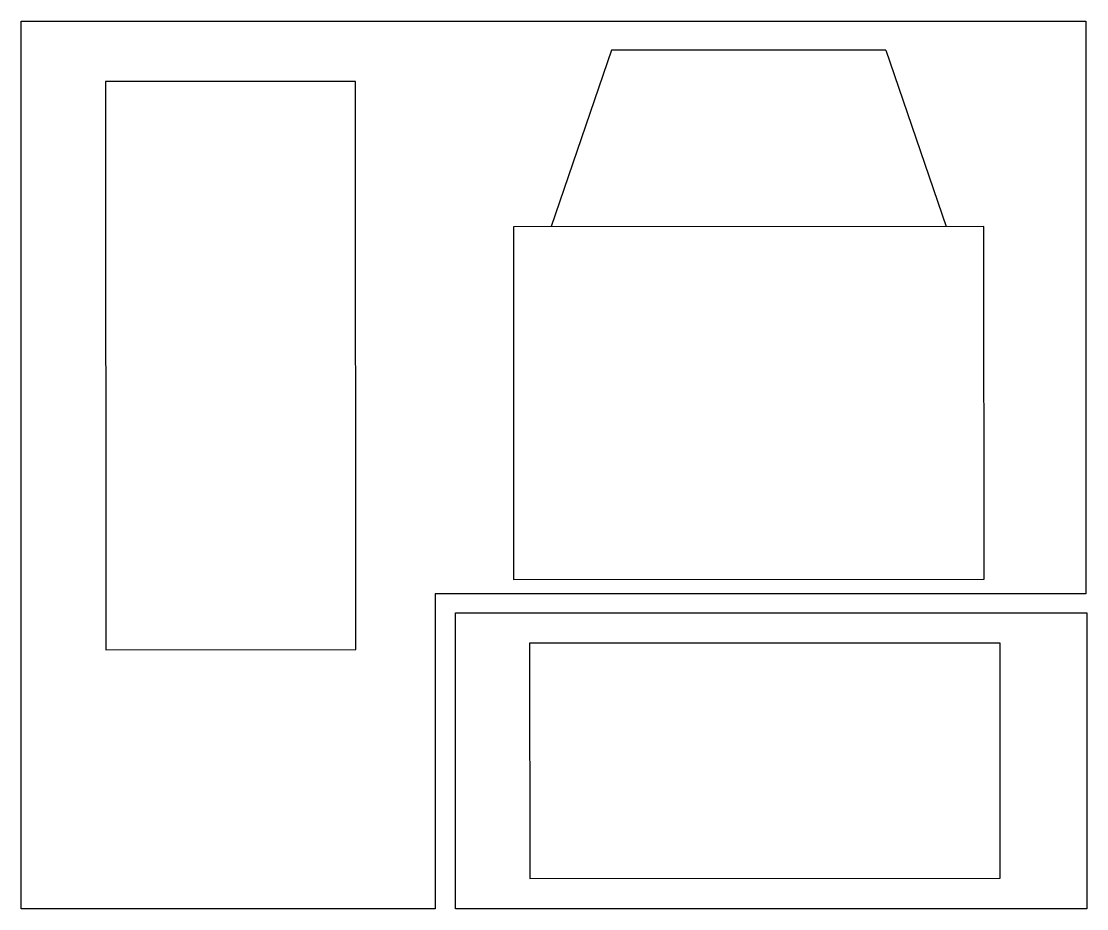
# Model space of a CAD drawing. Extents: x 23.494 to 24.395, y -8.744 to -7.994.
import ezdxf

# ---------------------------------------------------------------- set-up
doc = ezdxf.new("R2010")
doc.units = 0
doc.layers.get('0').update_dxf_attribs({"linetype": 'CONTINUOUS'})

msp = doc.modelspace()

# ---------------------------------------------------------------- linework, layer by layer
at = {"color": 0}
for p, q in [((23.99289, -8.01887), (23.94199, -8.16792)), ((24.22494, -8.01875), (24.27599, -8.16776))]:
    msp.add_line(p, q, dxfattribs=at)
for points in [[(23.49408, -8.74436), (23.49408, -7.99436), (24.39408, -7.99436), (24.39408, -8.47822), (23.84408, -8.47822), (23.84408, -8.74436)], [(23.77676, -8.52533), (23.77652, -8.04513), (23.56518, -8.04525), (23.56541, -8.52545)], [(24.30804, -8.4658), (24.30789, -8.16774), (23.91009, -8.16794), (23.91023, -8.466)], [(23.86102, -8.74436), (23.86102, -8.49436), (24.39474, -8.49436), (24.39474, -8.74436)], [(24.32169, -8.71856), (24.32159, -8.51986), (23.92379, -8.52006), (23.92389, -8.71876)]]:
    msp.add_lwpolyline(points, close=True, dxfattribs=at)
msp.add_lwpolyline([(24.22494, -8.01875), (23.99289, -8.01887)], dxfattribs=at)

doc.saveas('drawing.dxf')
